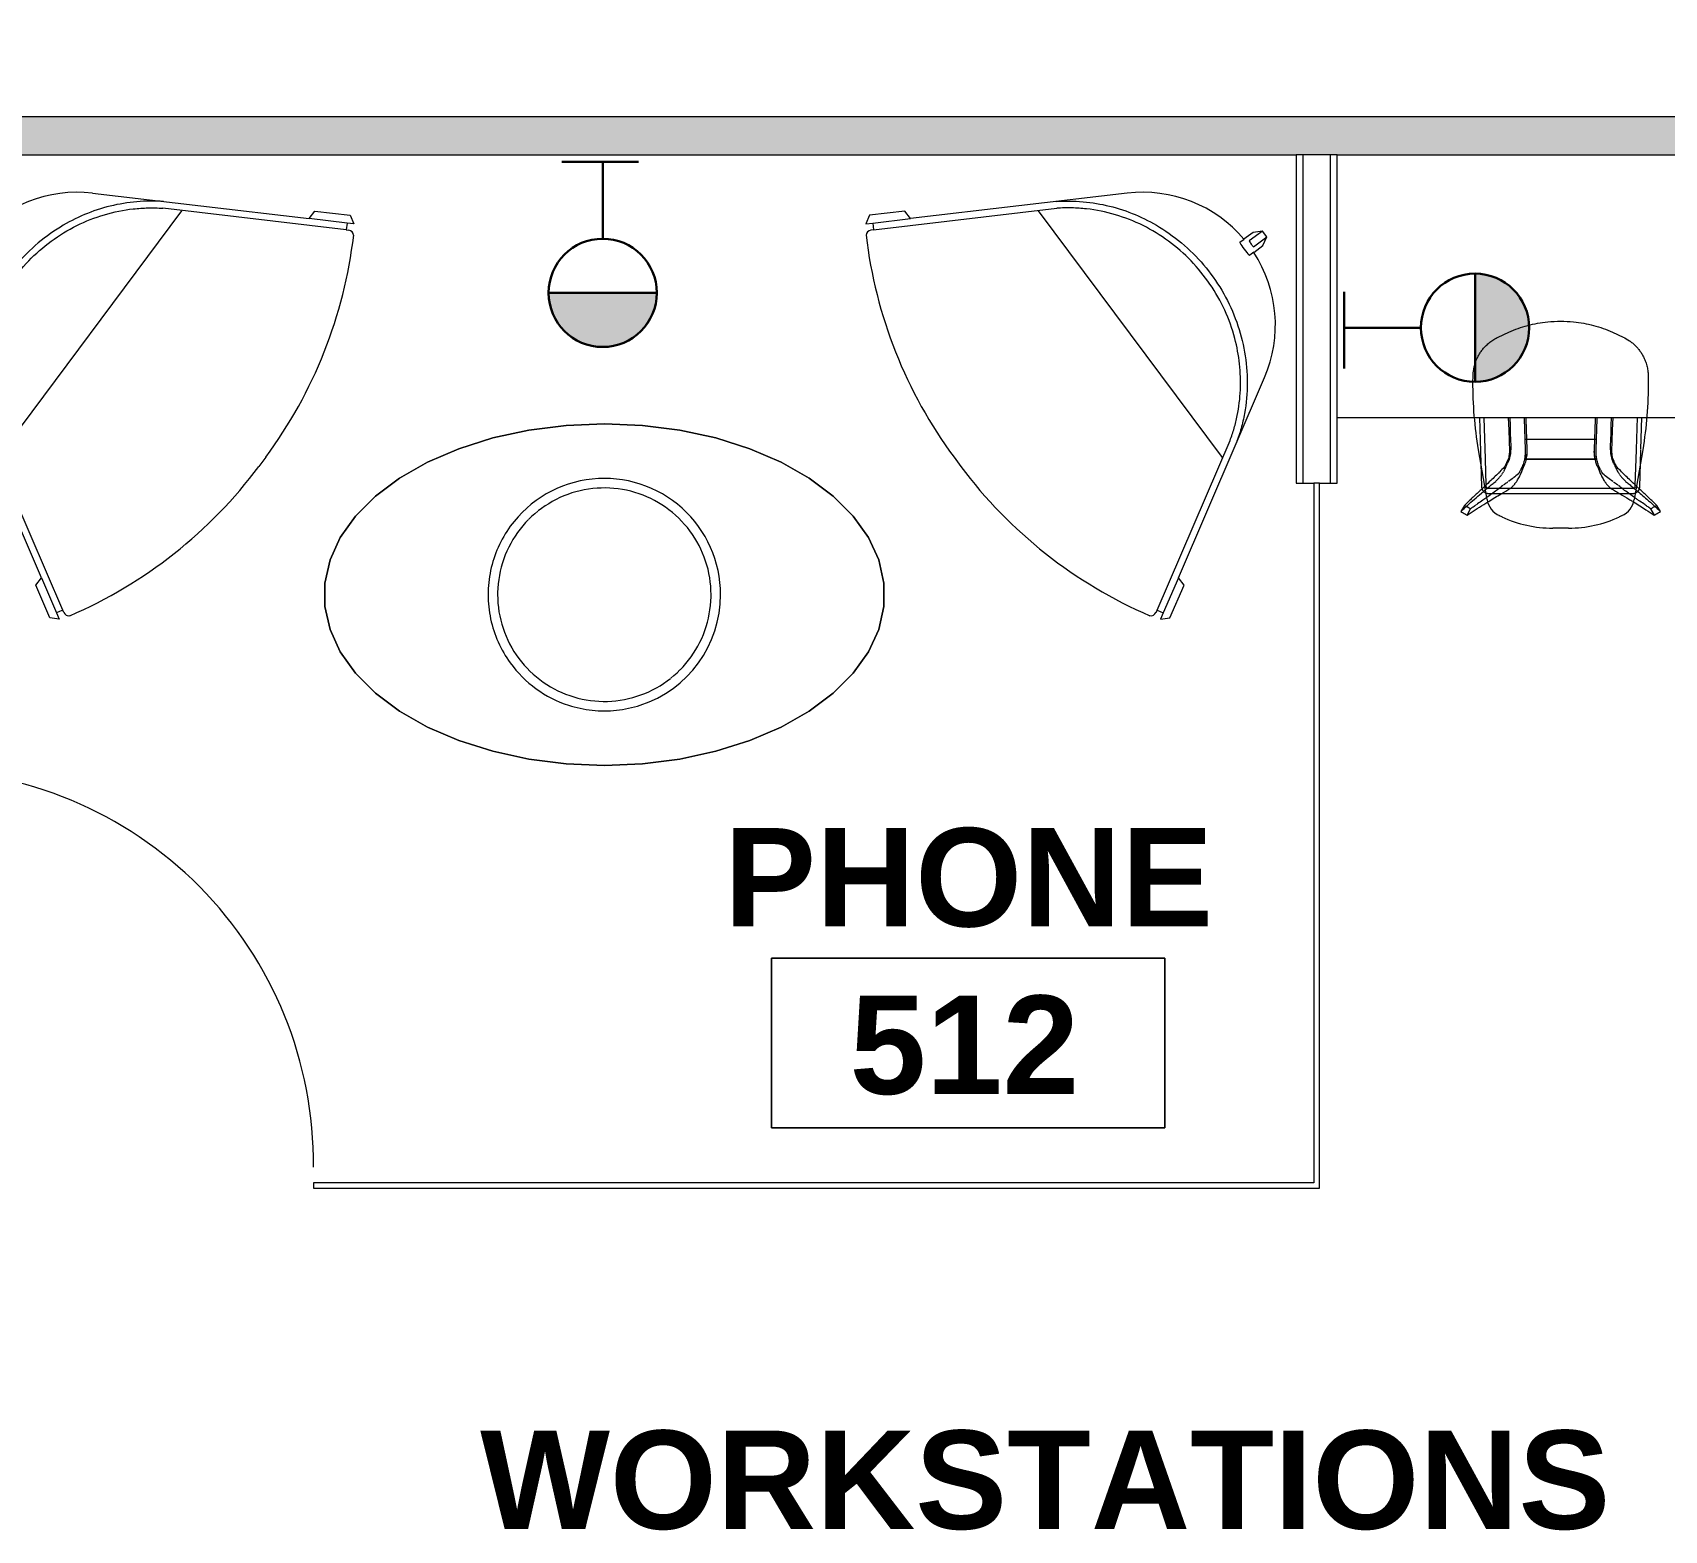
# Model space of a CAD drawing. Header units: inches. Extents: x 0 to 1865, y 0 to 1094.
# Drawn here: x 1249.8 to 1399, y 621.6 to 758.6 of the extents above; entities that cross this region are included whole.
import ezdxf

# ---------------------------------------------------------------- set-up
doc = ezdxf.new("R2010")
doc.units = ezdxf.units.IN
doc.header["$MEASUREMENT"] = 0
for name, color, linetype, lineweight in [('A-ANNO-NOTE', 131, 'Continuous', 9), ('A-AREA-IDEN', 2, 'Continuous', 9), ('A-DOOR', 31, 'Continuous', 13), ('A-WALL', 113, 'Continuous', 13), ('A-WALL-PATT', 111, 'Continuous', 13), ('I-FURN', 30, 'Continuous', 9), ('I-WALL', 2, 'Continuous', 13), ('Q-CASE', 31, 'Continuous', 9)]:
    doc.layers.add(name, color=color, linetype=linetype, lineweight=lineweight)
doc.styles.add('Swis721 Lt BT_B', font='', dxfattribs={"height": 9})
doc.styles.get('Swis721 Lt BT_B').set_extended_font_data('Swis721 Lt BT', bold=True)

# ---------------------------------------------------------------- blocks, each defined once
blk = doc.blocks.new('Door - Glass Single - Patch - Short Handle-8028882-Level 05 POWER _ SIGNAL')
at = {"layer": 'A-DOOR', "lineweight": 20}
for p, q in [((17, -2), (18, -2)), ((17, -38), (17, -2)), ((18, -2), (18, -38)), ((18, -38), (17, -38))]:
    blk.add_line(p, q, dxfattribs=at)
at = {"layer": 'A-DOOR', "lineweight": 9}
blk.add_arc((18, -2), 36, 179.5, 270, dxfattribs=at)
blk = doc.blocks.new('HighTower_Cone_Coffee - Elliptical-7231012-Level 05 POWER _ SIGNAL')
at = {"layer": 'I-FURN'}
for p, q in [((-3.49, 14.73), (0, 14.87)), ((0, 14.87), (3.49, 14.73)), ((-18.73, 9.91), (-16.17, 11.37)), ((-20.93, 8.26), (-18.73, 9.91)), ((-5.09, 7.57), (-5.42, 7.36)), ((2.42, 8.7), (2.04, 8.79)), ((-6.08, 6.88), (-6.36, 6.65)), ((-5.74, 7.14), (-6.05, 6.9)), ((-5.42, 7.36), (-5.74, 7.14)), ((8.06, 4.76), (7.83, 5.08)), ((8.27, 4.43), (8.06, 4.76)), ((-8.74, 3.59), (-8.91, 3.24)), ((-8.56, 3.94), (-8.74, 3.59)), ((9.64, 0.8), (9.57, 1.19)), ((9.69, 0.42), (9.64, 0.8)), ((9.76, -0.75), (9.75, -0.36)), ((9.43, -3.28), (9.52, -2.9)), ((7.46, -7.05), (7.7, -6.75)), ((7.7, -6.75), (7.93, -6.44)), ((5.74, -8.64), (6.05, -8.41)), ((6.65, -7.9), (6.91, -7.64)), ((2.97, -10.05), (3.34, -9.92)), ((3.34, -9.92), (3.7, -9.78)), ((-0.88, -10.47), (-0.5, -10.5)), ((-0.5, -10.5), (-0.11, -10.51))]:
    blk.add_line(p, q, dxfattribs=at)
at = {"layer": 'I-FURN', "flags": 128}
for points in [[(0, 14.87), (-3.49, 14.73), (-6.91, 14.29), (-10.21, 13.58), (-13.31, 12.6), (-16.17, 11.37), (-18.73, 9.91), (-20.93, 8.26), (-22.75, 6.44), (-24.15, 4.48), (-25.09, 2.43), (-25.57, 0.31), (-25.57, -1.82), (-25.09, -3.93), (-24.15, -5.98), (-22.75, -7.94), (-20.93, -9.76), (-18.73, -11.42), (-16.17, -12.87), (-13.31, -14.1), (-10.21, -15.08), (-6.91, -15.8), (-3.49, -16.23), (0, -16.38)], [(-16.17, 11.37), (-13.31, 12.6), (-10.21, 13.58)], [(-10.21, 13.58), (-6.91, 14.29), (-3.49, 14.73)], [(0, -16.38), (3.49, -16.23), (6.91, -15.8), (10.21, -15.08), (13.31, -14.1), (16.17, -12.87), (18.73, -11.42), (20.93, -9.76), (22.75, -7.94), (24.15, -5.98), (25.09, -3.93), (25.57, -1.82), (25.57, 0.31), (25.09, 2.43), (24.15, 4.48), (22.75, 6.44), (20.93, 8.26), (18.73, 9.91), (16.17, 11.37), (13.31, 12.6), (10.21, 13.58), (6.91, 14.29), (3.49, 14.73), (0, 14.87)], [(3.49, 14.73), (6.91, 14.29), (10.21, 13.58), (13.31, 12.6), (16.17, 11.37), (18.73, 9.91), (20.93, 8.26), (22.75, 6.44), (24.15, 4.48), (25.09, 2.43), (25.57, 0.31), (25.57, -1.82), (25.09, -3.93), (24.15, -5.98), (22.75, -7.94), (20.93, -9.76), (18.73, -11.42), (16.17, -12.87), (13.31, -14.1), (10.21, -15.08), (6.91, -15.8), (3.49, -16.23), (0, -16.38)], [(2.04, 8.79), (1.66, 8.87), (1.27, 8.92), (0.88, 8.97), (0.5, 9), (0.11, 9.01), (-0.28, 9), (-0.67, 8.98), (-1.06, 8.95), (-1.45, 8.9), (-1.84, 8.83)], [(0, -16.38), (-3.49, -16.23), (-6.91, -15.8), (-10.21, -15.08), (-13.31, -14.1), (-16.17, -12.87), (-18.73, -11.42), (-20.93, -9.76), (-22.75, -7.94), (-24.15, -5.98), (-25.09, -3.93), (-25.57, -1.82), (-25.57, 0.31), (-25.09, 2.43), (-24.15, 4.48), (-22.75, 6.44), (-20.93, 8.26)], [(-2.97, 8.55), (-3.34, 8.42), (-3.7, 8.28), (-4.06, 8.12), (-4.41, 7.95), (-4.76, 7.77), (-5.09, 7.57)], [(-1.84, 8.83), (-2.22, 8.75), (-2.6, 8.66), (-2.97, 8.55)], [(4.24, 8.04), (3.9, 8.2), (3.54, 8.34), (3.17, 8.48), (2.8, 8.6), (2.42, 8.7)], [(7.83, 5.08), (7.59, 5.38), (7.34, 5.68), (7.07, 5.97), (6.8, 6.25), (6.51, 6.52), (6.22, 6.77), (5.91, 7.01), (5.6, 7.24), (5.27, 7.46), (4.94, 7.66), (4.6, 7.86), (4.25, 8.03)], [(-6.93, 6.12), (-7.2, 5.84), (-7.46, 5.55), (-7.7, 5.24), (-7.93, 4.93), (-8.16, 4.61), (-8.36, 4.28), (-8.56, 3.94)], [(-6.36, 6.65), (-6.65, 6.39), (-6.91, 6.14)], [(-8.91, 3.24), (-9.06, 2.88), (-9.2, 2.52), (-9.32, 2.15), (-9.43, 1.77), (-9.52, 1.39), (-9.6, 1.01), (-9.66, 0.62), (-9.71, 0.24), (-9.74, -0.15), (-9.76, -0.54), (-9.76, -0.75)], [(8.83, 3.4), (8.66, 3.75), (8.47, 4.1), (8.27, 4.43)], [(9.13, 2.69), (8.99, 3.05), (8.83, 3.4)], [(9.38, 1.94), (9.26, 2.32), (9.13, 2.69)], [(9.57, 1.19), (9.48, 1.57), (9.38, 1.94)], [(9.75, -0.36), (9.73, 0.03), (9.69, 0.42)], [(-9.76, -0.75), (-9.75, -1.14), (-9.73, -1.53), (-9.69, -1.92), (-9.64, -2.31), (-9.57, -2.69), (-9.48, -3.07)], [(9.71, -1.74), (9.74, -1.35), (9.76, -0.96), (9.76, -0.75)], [(9.52, -2.9), (9.6, -2.52), (9.66, -2.13), (9.71, -1.74)], [(-9.48, -3.07), (-9.38, -3.45), (-9.26, -3.82), (-9.13, -4.19), (-8.99, -4.55), (-8.83, -4.91), (-8.66, -5.26), (-8.47, -5.6), (-8.27, -5.94), (-8.06, -6.26), (-7.83, -6.58), (-7.59, -6.89), (-7.34, -7.19)], [(7.93, -6.44), (8.16, -6.11), (8.36, -5.78), (8.56, -5.45), (8.74, -5.1), (8.91, -4.75), (9.06, -4.39), (9.2, -4.02), (9.32, -3.65), (9.43, -3.28)], [(-7.34, -7.19), (-7.07, -7.48), (-6.8, -7.75), (-6.51, -8.02), (-6.22, -8.28), (-5.91, -8.52), (-5.6, -8.75), (-5.27, -8.97), (-4.94, -9.17), (-4.6, -9.36), (-4.25, -9.54)], [(6.93, -7.63), (7.2, -7.35), (7.46, -7.05)], [(4.41, -9.46), (4.76, -9.27), (5.09, -9.08), (5.42, -8.87), (5.74, -8.64)], [(6.08, -8.39), (6.36, -8.16), (6.65, -7.9)], [(-4.24, -9.54), (-3.9, -9.7), (-3.54, -9.85), (-3.17, -9.98), (-2.8, -10.1)], [(-2.8, -10.1), (-2.42, -10.21), (-2.04, -10.3), (-1.66, -10.37), (-1.27, -10.43), (-0.88, -10.47)], [(0.67, -10.49), (1.06, -10.45), (1.45, -10.4), (1.84, -10.34), (2.22, -10.26)], [(2.22, -10.26), (2.6, -10.16), (2.97, -10.05)], [(3.7, -9.78), (4.06, -9.63), (4.41, -9.46)], [(-0.11, -10.51), (0.28, -10.51), (0.67, -10.49)]]:
    blk.add_lwpolyline(points, dxfattribs=at)
at = {"layer": 'I-FURN'}
for start, end in [(48, 144), (360, 48), (144, 156), (156, 168), (168, 180), (180, 192), (288, 360), (192, 216), (216, 252), (252, 264), (264, 276), (276, 288)]:
    blk.add_arc((0, -0.75), 10.63, start, end, dxfattribs=at)
blk = doc.blocks.new('Seating-Booth_Lounge_Chair-Teknion-STFB_Fractals-R2014 - High Back-7254487-Level 05 POWER _ SIGNAL')
at = {"layer": 'I-FURN'}
for p, q in [((-0.33, 17.49), (-0.75, 16.73)), ((-0.75, 16.73), (-0.75, 15.68)), ((0.33, 17.49), (-0.33, 17.49)), ((-0.33, 17.49), (-0.33, 15.98)), ((0.75, 16.73), (0.33, 17.49)), ((0.33, 15.98), (0.33, 17.49)), ((0.75, 15.68), (0.75, 16.73)), ((-0.75, 15.23), (-0.75, 15.71)), ((0.75, 15.71), (0.75, 15.23)), ((-10.51, 9.64), (-20.48, -7.63)), ((20.48, -7.63), (10.51, 9.64)), ((-21.69, -10.96), (-13.24, 3.67)), ((21.69, -10.96), (13.24, 3.67)), ((-14.07, 2.16), (14.07, 2.16)), ((-21.35, -7.63), (-22.97, -10.45)), ((-22.23, -10.65), (-20.48, -7.63)), ((-20.48, -7.63), (-21.35, -7.63)), ((21.35, -7.63), (20.48, -7.63)), ((20.48, -7.63), (22.23, -10.67)), ((22.97, -10.45), (21.35, -7.63)), ((-22.97, -10.45), (-22.54, -11.19)), ((-22.54, -11.19), (-22.23, -10.65)), ((-22.23, -10.65), (-21.69, -10.96)), ((-21.69, -10.96), (-21.81, -11.17)), ((21.81, -11.17), (21.69, -10.96)), ((22.23, -10.65), (22.54, -11.19)), ((22.54, -11.19), (22.97, -10.45)), ((-0.62, -17.49), (0.44, -17.49))]:
    blk.add_line(p, q, dxfattribs=at)
at = {"layer": 'I-FURN', "flags": 128}
blk.add_lwpolyline([(21.69, -10.96), (21.96, -10.81), (22.23, -10.65)], dxfattribs=at)
at = {"layer": 'I-FURN'}
for centre, radius, start, end in [((0, 3.57), 12.14, 93.5443, 149.9999), ((0, 3.57), 12.14, 30.0001, 86.4557), ((-21.37, -11.42), 0.5, 149.88, 228.935), ((-0.44, 25.1), 42.59, 240.0474, 269.7588), ((0.44, 25.1), 42.59, 270, 299.9548), ((21.37, -11.42), 0.5, 311.2677, 30.12)]:
    blk.add_arc(centre, radius, start, end, dxfattribs=at)
for centre, major_axis, ratio in [((0, 15.23), (-0.75, 0), 0.098866), ((0, 15.98), (-0.33, 0), 0.098894)]:
    blk.add_ellipse(centre, major_axis=major_axis, ratio=ratio, start_param=0, end_param=3.141593, dxfattribs=at)
for points in [[(-13.77, 3.99), (-13.55, 4.33), (-13.09, 5), (-12.05, 6.26), (-10.56, 7.69), (-8.53, 9.11), (-6.18, 10.26), (-3.56, 11.06), (-0.72, 11.42), (2.15, 11.3), (4.95, 10.7), (7.6, 9.64), (10.02, 8.14), (11.77, 6.57), (12.99, 5.14), (13.52, 4.38), (13.77, 3.99)], [(13.24, 3.67), (13.03, 4), (12.58, 4.65), (11.58, 5.86), (10.15, 7.23), (8.19, 8.59), (5.94, 9.7), (3.42, 10.47), (0.69, 10.81), (-2.06, 10.7), (-4.75, 10.12), (-7.3, 9.1), (-9.62, 7.66), (-11.31, 6.15), (-12.48, 4.78), (-13, 4.05), (-13.24, 3.67)]]:
    blk.add_open_spline(points, degree=3, knots=[-1, -1, -1, -1, -0.961957, -0.923913, -0.847826, -0.771739, -0.695652, -0.608696, -0.521739, -0.434783, -0.347826, -0.26087, -0.173913, -0.086957, -0.043478, 0, 0, 0, 0], dxfattribs=at)
blk = doc.blocks.new('Seating-Booth_Lounge_Chair-Teknion-STFB_Fractals-R2014 - High Back-7331714-Level 05 POWER _ SIGNAL')
at = {"layer": 'I-FURN'}
for p, q in [((-0.62, 17.49), (0.44, 17.49)), ((-22.97, 10.45), (-22.54, 11.19)), ((-21.35, 7.63), (-22.97, 10.45)), ((-22.54, 11.19), (-22.23, 10.65)), ((-22.23, 10.65), (-21.69, 10.96)), ((-22.23, 10.65), (-20.48, 7.63)), ((-21.69, 10.96), (-21.81, 11.17)), ((-21.69, 10.96), (-13.24, -3.67)), ((21.69, 10.96), (13.24, -3.67)), ((20.48, 7.63), (22.23, 10.67)), ((22.97, 10.45), (21.35, 7.63)), ((21.81, 11.17), (21.69, 10.96)), ((22.23, 10.65), (22.54, 11.19)), ((22.54, 11.19), (22.97, 10.45)), ((-20.48, 7.63), (-21.35, 7.63)), ((-10.51, -9.64), (-20.48, 7.63)), ((20.48, 7.63), (10.51, -9.64)), ((21.35, 7.63), (20.48, 7.63)), ((-14.07, -2.16), (14.07, -2.16)), ((-0.75, -15.23), (-0.75, -15.71)), ((-0.75, -16.73), (-0.75, -15.68)), ((-0.33, -17.49), (-0.33, -15.98)), ((0.33, -15.98), (0.33, -17.49)), ((0.75, -15.71), (0.75, -15.23)), ((0.75, -15.68), (0.75, -16.73)), ((-0.33, -17.49), (-0.75, -16.73)), ((0.33, -17.49), (-0.33, -17.49)), ((0.75, -16.73), (0.33, -17.49))]:
    blk.add_line(p, q, dxfattribs=at)
at = {"layer": 'I-FURN', "flags": 128}
blk.add_lwpolyline([(21.69, 10.96), (21.96, 10.81), (22.23, 10.65)], dxfattribs=at)
at = {"layer": 'I-FURN'}
for centre, radius, start, end in [((-0.44, -25.1), 42.59, 90.2412, 119.9526), ((0.44, -25.1), 42.59, 60.0452, 90), ((-21.37, 11.42), 0.5, 131.065, 210.12), ((21.37, 11.42), 0.5, 329.88, 48.7323), ((0, -3.57), 12.14, 210.0001, 266.4557), ((0, -3.57), 12.14, 273.5443, 329.9999)]:
    blk.add_arc(centre, radius, start, end, dxfattribs=at)
for centre, major_axis, ratio in [((0, -15.23), (0.75, 0), 0.098866), ((0, -15.98), (0.33, 0), 0.098894)]:
    blk.add_ellipse(centre, major_axis=major_axis, ratio=ratio, start_param=0, end_param=3.141593, dxfattribs=at)
for points in [[(-13.77, -3.99), (-13.55, -4.33), (-13.09, -5), (-12.05, -6.26), (-10.56, -7.69), (-8.53, -9.11), (-6.18, -10.26), (-3.56, -11.06), (-0.72, -11.42), (2.15, -11.3), (4.95, -10.7), (7.6, -9.64), (10.02, -8.14), (11.77, -6.57), (12.99, -5.14), (13.52, -4.38), (13.77, -3.99)], [(13.24, -3.67), (13.03, -4), (12.58, -4.65), (11.58, -5.86), (10.15, -7.23), (8.19, -8.59), (5.94, -9.7), (3.42, -10.47), (0.69, -10.81), (-2.06, -10.7), (-4.75, -10.12), (-7.3, -9.1), (-9.62, -7.66), (-11.31, -6.15), (-12.48, -4.78), (-13, -4.05), (-13.24, -3.67)]]:
    blk.add_open_spline(points, degree=3, knots=[-1, -1, -1, -1, -0.961957, -0.923913, -0.847826, -0.771739, -0.695652, -0.608696, -0.521739, -0.434783, -0.347826, -0.26087, -0.173913, -0.086957, -0.043478, 0, 0, 0, 0], dxfattribs=at)
blk = doc.blocks.new('HighTower_Nadia_Bob_BarStool - HighTower_Nadia_Bob_BarStool-V10-Level 05 POWER _ SIGNAL')
at = {"layer": 'I-FURN'}
for p, q in [((-5.71, 8.28), (-4.74, 8.72)), ((4.74, 8.72), (5.71, 8.28)), ((-8.02, 4.22), (-8.01, 4.65)), ((8.01, 4.65), (8.02, 4.22)), ((-7.42, 0.93), (-7.33, -2.18)), ((-6.87, -2.86), (-6.98, 0.9)), ((-4.66, 0.93), (-4.63, 0.2)), ((4.63, 0.2), (4.66, 0.93)), ((6.99, 0.93), (6.9, -2.01)), ((7.34, -1.99), (7.42, 0.93)), ((-4.59, -1.17), (-4.57, -1.62)), ((-3.18, -1.08), (-3.27, -1.08)), ((-3.27, -1.08), (-3.24, -2.02)), ((-3.1, -1.08), (-3.27, -1.08)), ((-3.1, -1.08), (-3.18, -1.08)), ((-3.06, -2.01), (-3.1, -1.08)), ((3.09, -1.08), (-3.09, -1.08)), ((3.09, -1.08), (-3.09, -1.08)), ((3.1, -1.08), (3.06, -2.01)), ((3.27, -1.08), (3.1, -1.08)), ((3.24, -2.02), (3.27, -1.08)), ((-6.73, -6.58), (-7.51, -2.03)), ((-7.33, -2.21), (-7.3, -3.25)), ((-6.8, -5.24), (-6.87, -2.89)), ((-4.71, -2.91), (-4.88, -3.32)), ((-4.57, -1.62), (-4.56, -2.03)), ((-3.3, -2.9), (-3.22, -2.9)), ((-3.14, -2.9), (-3.3, -2.9)), ((-3.25, -2.04), (-3.25, -2.14)), ((-3.24, -2.04), (-3.24, -2.14)), ((-3.22, -2.9), (-3.14, -2.9)), ((-3.14, -2.9), (3.14, -2.9)), ((3.14, -2.9), (-3.14, -2.9)), ((3.3, -2.9), (3.14, -2.9)), ((3.24, -2.14), (3.24, -2.04)), ((3.25, -2.14), (3.25, -2.04)), ((4.88, -3.32), (4.71, -2.91)), ((7.51, -2.03), (6.73, -6.58)), ((6.87, -2.89), (6.8, -5.24)), ((6.9, -2.03), (6.87, -2.86)), ((7.3, -3.25), (7.34, -2.03)), ((-7.3, -3.25), (-7.24, -5.42)), ((-4.85, -3.02), (-4.94, -3.22)), ((-3.52, -3.59), (-3.63, -3.81)), ((-3.51, -3.92), (-3.33, -3.48)), ((3.33, -3.48), (3.51, -3.92)), ((3.63, -3.81), (3.52, -3.59)), ((4.94, -3.22), (4.85, -3.02)), ((7.24, -5.42), (7.3, -3.25)), ((-7.18, -5.66), (-7.17, -5.68)), ((-7.17, -5.68), (-7.16, -5.7)), ((-7.16, -5.7), (-7.14, -5.72)), ((-7.14, -5.72), (-7.13, -5.75)), ((-6.8, -5.35), (-6.8, -5.27)), ((-6.8, -5.41), (-6.8, -5.4)), ((-6.8, -5.43), (-6.8, -5.42)), ((-6.79, -5.47), (-6.79, -5.46)), ((-6.76, -5.51), (-6.77, -5.5)), ((-6.71, -5.56), (-6.72, -5.55)), ((-6.72, -5.55), (-6.72, -5.55)), ((-6.7, -5.56), (-6.71, -5.56)), ((-6.7, -5.56), (-6.7, -5.56)), ((-4.89, -5.58), (-6.61, -5.58)), ((-4.64, -5.58), (-4.86, -5.58)), ((4.64, -5.58), (-4.64, -5.58)), ((4.86, -5.58), (4.64, -5.58)), ((6.61, -5.58), (4.89, -5.58)), ((6.74, -5.54), (6.73, -5.54)), ((6.8, -5.27), (6.8, -5.35)), ((6.9, -5.95), (6.92, -5.94)), ((7.04, -5.85), (7.06, -5.83)), ((7.16, -5.69), (7.17, -5.67)), ((7.17, -5.67), (7.18, -5.65)), ((-8.79, -7.12), (-9.12, -7.68)), ((-8.55, -8.01), (-8.23, -7.44)), ((-6.61, -6.02), (-5.47, -6.02)), ((-5.43, -6.02), (-5.38, -6.02)), ((-5.34, -6.02), (5.34, -6.02)), ((5.38, -6.02), (5.43, -6.02)), ((5.47, -6.02), (6.61, -6.02)), ((6.61, -6.02), (6.64, -6.02)), ((6.64, -6.02), (6.66, -6.02)), ((8.23, -7.44), (8.55, -8.01)), ((9.12, -7.68), (8.79, -7.12)), ((-5.36, -8.17), (-5.61, -8.06)), ((5.61, -8.06), (5.36, -8.17)), ((0.72, -9.2), (-0.72, -9.2))]:
    blk.add_line(p, q, dxfattribs=at)
at = {"layer": 'I-FURN', "flags": 128}
for points in [[(-4.79, 0.93), (-4.75, -0.23), (-4.69, -2.19)], [(-4.63, 0.2), (-4.61, -0.49), (-4.59, -1.17)], [(-3.34, 0.9), (-3.34, 0.8), (-3.25, -2.02)], [(-3.06, -2.01), (-3.15, 0.77), (-3.16, 0.93)], [(3.16, 0.93), (3.15, 0.77), (3.06, -2.01)], [(3.25, -2.02), (3.34, 0.8), (3.34, 0.9)], [(4.59, -1.17), (4.61, -0.49), (4.63, 0.2)], [(4.69, -2.19), (4.75, -0.23), (4.79, 0.93)], [(3.27, -1.08), (3.18, -1.08), (3.1, -1.08)], [(4.56, -2.03), (4.57, -1.62), (4.59, -1.17)], [(3.14, -2.9), (3.22, -2.9), (3.3, -2.9)], [(-7.24, -5.42), (-7.23, -5.44), (-7.23, -5.47), (-7.23, -5.49), (-7.22, -5.52), (-7.22, -5.54), (-7.21, -5.56), (-7.21, -5.59), (-7.2, -5.61)], [(-7.2, -5.61), (-7.19, -5.63), (-7.18, -5.66)], [(-7.13, -5.75), (-7.12, -5.77), (-7.1, -5.79), (-7.08, -5.8), (-7.07, -5.82), (-7.05, -5.84), (-7.03, -5.86), (-7.01, -5.88), (-6.99, -5.89)], [(-6.99, -5.89), (-6.97, -5.91), (-6.95, -5.92), (-6.93, -5.93), (-6.91, -5.95), (-6.89, -5.96), (-6.87, -5.97), (-6.84, -5.98)], [(-6.8, -5.42), (-6.8, -5.41), (-6.8, -5.41)], [(-6.79, -5.46), (-6.79, -5.45), (-6.79, -5.44), (-6.79, -5.44), (-6.8, -5.43)], [(-6.78, -5.48), (-6.78, -5.47), (-6.79, -5.47)], [(-6.77, -5.5), (-6.77, -5.49), (-6.78, -5.49), (-6.78, -5.48)], [(-6.72, -5.55), (-6.73, -5.54), (-6.73, -5.54), (-6.74, -5.53), (-6.74, -5.53), (-6.75, -5.52), (-6.75, -5.52), (-6.76, -5.51), (-6.76, -5.51)], [(-6.63, -5.58), (-6.63, -5.58), (-6.64, -5.58), (-6.65, -5.58), (-6.65, -5.58), (-6.66, -5.58), (-6.67, -5.58), (-6.68, -5.57), (-6.68, -5.57), (-6.69, -5.57), (-6.7, -5.56)], [(-6.61, -5.58), (-6.62, -5.58), (-6.63, -5.58)], [(-4.61, -5.56), (-4.59, -5.55), (-4.58, -5.55)], [(4.58, -5.55), (4.59, -5.55), (4.61, -5.56)], [(6.67, -5.58), (6.66, -5.58), (6.65, -5.58), (6.64, -5.58), (6.64, -5.58), (6.63, -5.58), (6.62, -5.58), (6.61, -5.58), (6.61, -5.58)], [(6.68, -5.57), (6.67, -5.57), (6.67, -5.58)], [(6.71, -5.56), (6.7, -5.56), (6.69, -5.57), (6.69, -5.57), (6.68, -5.57)], [(6.72, -5.55), (6.71, -5.55), (6.71, -5.56)], [(6.73, -5.54), (6.73, -5.55), (6.72, -5.55)], [(6.78, -5.48), (6.77, -5.49), (6.77, -5.5), (6.77, -5.5), (6.76, -5.51), (6.76, -5.51), (6.75, -5.52), (6.75, -5.53), (6.74, -5.53), (6.74, -5.54)], [(6.79, -5.45), (6.79, -5.46), (6.78, -5.47)], [(6.78, -5.47), (6.78, -5.48), (6.78, -5.48)], [(6.8, -5.43), (6.79, -5.43), (6.79, -5.44)], [(6.79, -5.44), (6.79, -5.45), (6.79, -5.45)], [(6.8, -5.4), (6.8, -5.41), (6.8, -5.42), (6.8, -5.43)], [(6.83, -5.98), (6.85, -5.97), (6.88, -5.96), (6.9, -5.95)], [(6.92, -5.94), (6.94, -5.93), (6.96, -5.91), (6.98, -5.9)], [(6.98, -5.9), (7, -5.88), (7.02, -5.87), (7.04, -5.85)], [(7.06, -5.83), (7.08, -5.81), (7.09, -5.8), (7.11, -5.78), (7.12, -5.76), (7.14, -5.74), (7.15, -5.71), (7.16, -5.69)], [(7.18, -5.65), (7.19, -5.62), (7.2, -5.6)], [(7.2, -5.6), (7.21, -5.58), (7.22, -5.55), (7.22, -5.53), (7.23, -5.5), (7.23, -5.48), (7.23, -5.45), (7.23, -5.43), (7.24, -5.42)], [(-6.84, -5.98), (-6.82, -5.99), (-6.8, -5.99), (-6.77, -6), (-6.75, -6.01), (-6.72, -6.01), (-6.7, -6.02), (-6.67, -6.02), (-6.65, -6.02), (-6.62, -6.02), (-6.61, -6.02)], [(6.66, -6.02), (6.69, -6.02), (6.71, -6.01), (6.73, -6.01)], [(6.73, -6.01), (6.76, -6), (6.78, -6), (6.81, -5.99), (6.83, -5.98)]]:
    blk.add_lwpolyline(points, dxfattribs=at)
at = {"layer": 'I-FURN'}
for centre, radius, start, end in [((0, -10.15), 19.84, 86.5869, 93.4137), ((-4.76, -6.24), 2, 189.6506, 245), ((4.76, -6.24), 2, 295, 350.3494), ((-0.72, 1.8), 11, 245, 270), ((0.72, 1.8), 11, 270, 295)]:
    blk.add_arc(centre, radius, start, end, dxfattribs=at)
for centre, major_axis, start_param, end_param in [((-6.55, -2.14), (2, 0), 5.887338, 6.160784), ((-6.55, -2.14), (2, 0), 6.160784, 6.318092), ((-6.55, -2.14), (3.5, 0), 6.030922, 6.314349), ((6.55, -2.14), (3.5, 0), 3.110429, 3.53744), ((6.55, -2.14), (2, 0), 3.106686, 3.263994), ((6.55, -2.14), (2, 0), 3.263994, 3.53744), ((-6.55, -2.14), (3.5, 0), 5.887338, 6.030922)]:
    blk.add_ellipse(centre, major_axis=major_axis, ratio=0.998955, start_param=start_param, end_param=end_param, dxfattribs=at)
for points in [[(-4.74, 8.72), (-4.18, 8.98), (-3.02, 9.4), (-1.81, 9.61), (-1.18, 9.66)], [(1.18, 9.66), (1.81, 9.61), (3.02, 9.4), (4.18, 8.98), (4.74, 8.72)], [(-7.51, -2.03), (-7.68, -0.99), (-7.94, 1.08), (-8.02, 3.17), (-8.02, 4.22)], [(8.02, 4.22), (8.02, 3.17), (7.94, 1.08), (7.68, -0.99), (7.51, -2.03)], [(-4.69, -2.19), (-4.69, -2.34), (-4.71, -2.62), (-4.79, -2.89), (-4.85, -3.02)], [(-3.32, -2.97), (-3.33, -3.02), (-3.35, -3.07), (-3.36, -3.12)], [(-3.25, -2.52), (-3.26, -2.65), (-3.28, -2.77), (-3.3, -2.9)], [(-3.25, -2.14), (-3.24, -2.26), (-3.25, -2.37), (-3.25, -2.48)], [(-3.24, -2.14), (-3.24, -2.25), (-3.24, -2.37), (-3.25, -2.48)], [(-3.14, -2.9), (-3.12, -2.77), (-3.1, -2.64), (-3.08, -2.51)], [(-3.08, -2.46), (-3.06, -2.32), (-3.06, -2.17), (-3.06, -2.03)], [(-3.08, -2.51), (-3.08, -2.5), (-3.08, -2.48), (-3.08, -2.46)], [(3.08, -2.51), (3.1, -2.64), (3.12, -2.77), (3.14, -2.9)], [(3.25, -2.48), (3.24, -2.37), (3.24, -2.25), (3.24, -2.14)], [(3.25, -2.39), (3.24, -2.31), (3.24, -2.23), (3.25, -2.14)], [(3.25, -2.48), (3.25, -2.45), (3.25, -2.42), (3.25, -2.39)], [(3.3, -2.9), (3.28, -2.77), (3.26, -2.65), (3.25, -2.52)], [(3.36, -3.12), (3.35, -3.07), (3.33, -3.02), (3.32, -2.97)], [(4.85, -3.02), (4.79, -2.89), (4.71, -2.62), (4.69, -2.34), (4.69, -2.19)], [(-5.58, -4.54), (-5.52, -4.47), (-5.46, -4.4), (-5.4, -4.32)], [(-5.17, -3.63), (-5.3, -3.77), (-5.43, -3.91), (-5.56, -4.04)], [(-5.21, -4.03), (-5.16, -3.93), (-5.1, -3.83), (-5.05, -3.72)], [(-4.94, -3.22), (-4.98, -3.29), (-5.04, -3.42), (-5.12, -3.57), (-5.16, -3.62), (-5.17, -3.63)], [(-3.86, -4.22), (-4.01, -4.35), (-4.16, -4.47), (-4.32, -4.59)], [(-3.84, -4.2), (-3.85, -4.21), (-3.86, -4.22), (-3.86, -4.22)], [(-3.81, -4.15), (-3.82, -4.17), (-3.83, -4.19), (-3.84, -4.2)], [(-3.77, -4.08), (-3.78, -4.1), (-3.79, -4.12), (-3.8, -4.14)], [(-3.73, -4.01), (-3.74, -4.04), (-3.76, -4.06), (-3.77, -4.08)], [(-3.68, -3.91), (-3.69, -3.94), (-3.71, -3.97), (-3.73, -4)], [(-3.63, -3.81), (-3.65, -3.84), (-3.66, -3.88), (-3.68, -3.91)], [(-3.67, -4.3), (-3.64, -4.24), (-3.59, -4.11), (-3.54, -3.99), (-3.51, -3.92)], [(-3.36, -3.13), (-3.4, -3.29), (-3.46, -3.44), (-3.52, -3.59)], [(3.43, -3.36), (3.41, -3.28), (3.38, -3.21), (3.36, -3.13)], [(3.52, -3.59), (3.49, -3.51), (3.46, -3.44), (3.43, -3.36)], [(3.51, -3.92), (3.54, -3.99), (3.59, -4.11), (3.64, -4.24), (3.67, -4.3)], [(3.73, -4), (3.71, -3.97), (3.68, -3.91), (3.65, -3.84), (3.63, -3.81)], [(3.84, -4.2), (3.83, -4.18), (3.82, -4.17), (3.81, -4.15)], [(3.86, -4.22), (3.86, -4.22), (3.85, -4.21), (3.84, -4.2)], [(4.32, -4.59), (4.16, -4.47), (4.01, -4.35), (3.86, -4.22)], [(4.88, -3.32), (4.91, -3.39), (4.97, -3.52), (5.03, -3.66), (5.05, -3.72)], [(5.04, -3.41), (5.02, -3.38), (4.99, -3.32), (4.96, -3.25), (4.94, -3.22)], [(5.12, -3.56), (5.1, -3.52), (5.07, -3.47), (5.04, -3.41)], [(5.17, -3.63), (5.16, -3.62), (5.14, -3.6), (5.12, -3.56)], [(5.56, -4.04), (5.43, -3.91), (5.3, -3.77), (5.17, -3.63)], [(5.4, -4.32), (5.46, -4.4), (5.52, -4.47), (5.58, -4.54)], [(-6.39, -4.84), (-6.57, -5.02), (-6.75, -5.2), (-6.94, -5.37)], [(-5.74, -5.66), (-5.89, -5.77), (-6.05, -5.88), (-6.2, -5.99)], [(-5.94, -4.91), (-5.92, -4.9), (-5.87, -4.85), (-5.79, -4.77), (-5.74, -4.72)], [(-5.74, -4.72), (-5.7, -4.66), (-5.64, -4.61), (-5.58, -4.54)], [(-5.29, -5.31), (-5.44, -5.43), (-5.59, -5.54), (-5.74, -5.66)], [(-4.92, -5.04), (-5.02, -5.11), (-5.12, -5.19), (-5.22, -5.26)], [(-4.83, -4.98), (-4.85, -4.99), (-4.86, -5), (-4.88, -5.01)], [(-4.33, -4.6), (-4.47, -4.71), (-4.62, -4.82), (-4.76, -4.93)], [(4.76, -4.93), (4.62, -4.82), (4.47, -4.71), (4.33, -4.6)], [(5.22, -5.26), (5.09, -5.17), (4.96, -5.07), (4.83, -4.98)], [(5.74, -5.66), (5.59, -5.54), (5.44, -5.43), (5.29, -5.31)], [(5.58, -4.54), (5.64, -4.61), (5.75, -4.72), (5.83, -4.81), (5.86, -4.84)], [(5.86, -4.84), (5.9, -4.87), (5.92, -4.9), (5.94, -4.91)], [(5.94, -4.92), (6.05, -5), (6.16, -5.09), (6.26, -5.18)], [(6.27, -5.18), (6.38, -5.27), (6.48, -5.36), (6.59, -5.46)], [(6.9, -5.34), (6.73, -5.17), (6.56, -5.01), (6.39, -4.84)], [(6.59, -5.46), (6.69, -5.54), (6.79, -5.62), (6.88, -5.7)], [(-8.17, -6.52), (-8.27, -6.62), (-8.49, -6.81), (-8.69, -7.02), (-8.79, -7.12)], [(-8.75, -7.14), (-8.76, -7.13), (-8.78, -7.13), (-8.79, -7.12)], [(-8.65, -7.2), (-8.67, -7.19), (-8.69, -7.18), (-8.71, -7.16)], [(-8.51, -7.28), (-8.55, -7.26), (-8.59, -7.24), (-8.63, -7.22)], [(-8.23, -7.44), (-8.33, -7.39), (-8.42, -7.34), (-8.51, -7.28)], [(-7.61, -6.99), (-7.65, -7.02), (-7.69, -7.05), (-7.74, -7.08)], [(-7.13, -6.65), (-7.28, -6.76), (-7.44, -6.87), (-7.6, -6.98)], [(-6.76, -6.4), (-6.88, -6.48), (-7.01, -6.57), (-7.13, -6.65)], [(-6.66, -6.33), (-6.7, -6.35), (-6.73, -6.37), (-6.76, -6.4)], [(-6.2, -5.99), (-6.35, -6.1), (-6.5, -6.21), (-6.66, -6.32)], [(-6.64, -6.79), (-6.63, -6.78), (-6.61, -6.77), (-6.6, -6.76)], [(6.76, -6.4), (6.73, -6.37), (6.7, -6.35), (6.66, -6.33)], [(6.88, -6.48), (6.84, -6.45), (6.8, -6.43), (6.76, -6.4)], [(8.79, -7.12), (8.69, -7.02), (8.49, -6.81), (8.27, -6.62), (8.17, -6.52)], [(8.51, -7.28), (8.42, -7.34), (8.33, -7.39), (8.23, -7.44)], [(8.63, -7.22), (8.59, -7.24), (8.55, -7.26), (8.51, -7.28)], [(8.71, -7.16), (8.69, -7.18), (8.67, -7.19), (8.65, -7.2)], [(8.79, -7.12), (8.78, -7.13), (8.76, -7.13), (8.75, -7.14)], [(-9.12, -7.68), (-9.02, -7.74), (-8.84, -7.85), (-8.65, -7.96), (-8.55, -8.01)], [(8.55, -8.01), (8.65, -7.96), (8.84, -7.85), (9.02, -7.74), (9.12, -7.68)]]:
    blk.add_open_spline(points, degree=3, dxfattribs=at)
for points, knots in [([(-8.01, 4.65), (-8.01, 4.88), (-7.98, 5.22), (-7.89, 5.66), (-7.78, 5.99), (-7.66, 6.31), (-7.5, 6.61), (-7.32, 6.9), (-7.14, 7.14), (-6.97, 7.34), (-6.76, 7.56), (-6.48, 7.81), (-6.11, 8.07), (-5.84, 8.21), (-5.71, 8.28)], [-1, -1, -1, -1, -0.85, -0.775, -0.7, -0.625, -0.55, -0.475, -0.4, -0.35, -0.3, -0.2, -0.1, 0, 0, 0, 0]), ([(5.71, 8.28), (5.91, 8.18), (6.21, 8.01), (6.56, 7.74), (6.82, 7.51), (7.05, 7.26), (7.26, 7), (7.45, 6.71), (7.59, 6.44), (7.7, 6.2), (7.81, 5.92), (7.92, 5.55), (7.99, 5.11), (8.01, 4.81), (8.01, 4.65)], [-1, -1, -1, -1, -0.85, -0.775, -0.7, -0.625, -0.55, -0.475, -0.4, -0.35, -0.3, -0.2, -0.1, 0, 0, 0, 0]), ([(-3.25, -2.5), (-3.26, -2.55), (-3.27, -2.69), (-3.29, -2.84), (-3.31, -2.94)], [-0.760617, -0.760617, -0.760617, -0.760617, -0.6666667, -0.459365, -0.459365, -0.459365, -0.459365]), ([(3.06, -2.03), (3.06, -2.17), (3.06, -2.34), (3.08, -2.5), (3.08, -2.51)], [0.0098507, 0.0098507, 0.0098507, 0.0098507, 0.5, 0.5603072, 0.5603072, 0.5603072, 0.5603072]), ([(3.32, -2.94), (3.3, -2.84), (3.27, -2.69), (3.26, -2.55), (3.26, -2.5)], [-0.540635, -0.540635, -0.540635, -0.540635, -0.3333333, -0.239383, -0.239383, -0.239383, -0.239383]), ([(-5.58, -4.06), (-5.71, -4.19), (-5.98, -4.45), (-6.25, -4.71), (-6.39, -4.84)], [-0.6521633, -0.6521633, -0.6521633, -0.6521633, -0.3333333, 0, 0, 0, 0]), ([(-5.38, -4.28), (-5.35, -4.25), (-5.3, -4.17), (-5.25, -4.09), (-5.22, -4.04)], [-0.6191538, -0.6191538, -0.6191538, -0.6191538, -0.5, -0.3333333, -0.3333333, -0.3333333, -0.3333333]), ([(-5.05, -3.72), (-5.03, -3.66), (-4.97, -3.52), (-4.91, -3.39), (-4.88, -3.32)], [-1, -1, -1, -1, -0.5, -0.0000047, -0.0000047, -0.0000047, -0.0000047]), ([(-4.58, -5.55), (-4.55, -5.53), (-4.5, -5.49), (-4.39, -5.38), (-4.32, -5.3), (-4.25, -5.23), (-4.2, -5.16), (-4.15, -5.1), (-4.09, -5.03), (-4.04, -4.95), (-3.97, -4.84), (-3.84, -4.64), (-3.74, -4.44), (-3.67, -4.3)], [0, 0, 0, 0, 0.2, 0.3, 0.4, 0.45, 0.5, 0.55, 0.6, 0.65, 0.7, 0.8, 1, 1, 1, 1]), ([(3.67, -4.3), (3.74, -4.44), (3.84, -4.64), (3.97, -4.84), (4.04, -4.95), (4.09, -5.03), (4.15, -5.1), (4.2, -5.16), (4.25, -5.23), (4.3, -5.28), (4.35, -5.33), (4.41, -5.4), (4.5, -5.49), (4.55, -5.53), (4.58, -5.55)], [0, 0, 0, 0, 0.2, 0.3, 0.35, 0.4, 0.45, 0.5, 0.55, 0.6, 0.65, 0.7, 0.8, 1, 1, 1, 1]), ([(3.8, -4.14), (3.79, -4.12), (3.77, -4.08), (3.74, -4.04), (3.73, -4.01)], [0.3666421, 0.3666421, 0.3666421, 0.3666421, 0.5, 0.6571611, 0.6571611, 0.6571611, 0.6571611]), ([(5.05, -3.72), (5.11, -3.84), (5.19, -4), (5.3, -4.17), (5.35, -4.25), (5.38, -4.28)], [-1, -1, -1, -1, -0.6666667, -0.5, -0.3808462, -0.3808462, -0.3808462, -0.3808462]), ([(6.39, -4.84), (6.25, -4.71), (5.98, -4.45), (5.71, -4.19), (5.58, -4.06)], [-1, -1, -1, -1, -0.6666667, -0.3478367, -0.3478367, -0.3478367, -0.3478367]), ([(-9.12, -7.68), (-8.92, -7.49), (-8.32, -6.92), (-7.57, -6.28), (-7.03, -5.82), (-6.92, -5.73)], [-1, -1, -1, -1, -0.8, -0.4, -0.3, -0.3, -0.3, -0.3]), ([(-6.94, -5.37), (-6.99, -5.42), (-7.16, -5.58), (-7.45, -5.85), (-7.81, -6.18), (-8.05, -6.41), (-8.17, -6.52)], [-0.6870106, -0.6870106, -0.6870106, -0.6870106, -0.6, -0.4, -0.2, 0, 0, 0, 0]), ([(-6.88, -5.7), (-6.79, -5.62), (-6.58, -5.44), (-6.27, -5.18), (-6.05, -5), (-5.94, -4.92)], [-0.2884139, -0.2884139, -0.2884139, -0.2884139, -0.2, -0.1, -0.0019687, -0.0019687, -0.0019687, -0.0019687]), ([(-6.58, -6.75), (-6.21, -6.52), (-5.56, -6.13), (-4.89, -5.73), (-4.61, -5.56)], [0.5152054, 0.5152054, 0.5152054, 0.5152054, 0.8, 1, 1, 1, 1]), ([(4.61, -5.56), (4.75, -5.65), (5.03, -5.81), (5.57, -6.14), (6.09, -6.45), (6.47, -6.68), (6.58, -6.75)], [0, 0, 0, 0, 0.1, 0.2, 0.4, 0.4847946, 0.4847946, 0.4847946, 0.4847946]), ([(6.66, -6.32), (6.5, -6.21), (6.2, -5.99), (5.89, -5.77), (5.74, -5.66)], [0.4024025, 0.4024025, 0.4024025, 0.4024025, 0.6, 0.8, 0.8, 0.8, 0.8]), ([(6.9, -5.71), (7.23, -5.99), (7.99, -6.64), (8.73, -7.3), (9.12, -7.68)], [-0.7068789, -0.7068789, -0.7068789, -0.7068789, -0.4, 0, 0, 0, 0]), ([(8.17, -6.52), (8.05, -6.41), (7.81, -6.18), (7.45, -5.85), (7.16, -5.58), (6.99, -5.42), (6.94, -5.37)], [-1, -1, -1, -1, -0.8, -0.6, -0.4, -0.3129894, -0.3129894, -0.3129894, -0.3129894]), ([(-8.55, -8.01), (-8.07, -7.68), (-7.44, -7.28), (-6.79, -6.88), (-6.67, -6.8)], [0, 0, 0, 0, 0.4, 0.4944502, 0.4944502, 0.4944502, 0.4944502]), ([(-7.75, -7.09), (-7.81, -7.13), (-7.97, -7.25), (-8.13, -7.36), (-8.23, -7.44)], [0.239414, 0.239414, 0.239414, 0.239414, 0.5, 1, 1, 1, 1]), ([(6.67, -6.8), (7.05, -7.04), (7.69, -7.44), (8.31, -7.84), (8.55, -8.01)], [0.5055498, 0.5055498, 0.5055498, 0.5055498, 0.8, 1, 1, 1, 1]), ([(7.6, -6.98), (7.44, -6.87), (7.21, -6.71), (6.97, -6.55), (6.9, -6.49)], [0, 0, 0, 0, 0.2, 0.29882, 0.29882, 0.29882, 0.29882]), ([(8.23, -7.44), (8.13, -7.36), (7.92, -7.21), (7.71, -7.06), (7.61, -6.99)], [0, 0, 0, 0, 0.5, 0.9801934, 0.9801934, 0.9801934, 0.9801934])]:
    blk.add_open_spline(points, degree=3, knots=knots, dxfattribs=at)
blk = doc.blocks.new('Casework 5 - Casework 5-7851681-Level 05 POWER _ SIGNAL')
at = {"layer": 'Q-CASE'}
for p, q in [((1462.13, 723.43), (1462.13, 747.43)), ((1369.12, 723.43), (1381.69, 723.43)), ((1381.69, 723.43), (1397.44, 723.43)), ((1397.44, 723.43), (1406.69, 723.43)), ((1406.69, 723.43), (1422.44, 723.43)), ((1422.44, 723.43), (1433.69, 723.43)), ((1433.69, 723.43), (1449.44, 723.43)), ((1449.44, 723.43), (1462.13, 723.43))]:
    blk.add_line(p, q, dxfattribs=at)
blk = doc.blocks.new('Room Tag - Room Name and Number-3379422-Level 05 POWER _ SIGNAL')
at = {"layer": 'A-AREA-IDEN'}
for p, q in [((-0.1881, -0.1636), (-0.1881, -0.0018)), ((-0.1881, -0.0018), (0.1869, -0.0018)), ((0.1869, -0.0018), (-0.1881, -0.0018)), ((-0.1881, -0.0018), (-0.1881, -0.1636)), ((0.1869, -0.0018), (0.1869, -0.1636)), ((0.1869, -0.1636), (0.1869, -0.0018)), ((0.1869, -0.1636), (-0.1881, -0.1636)), ((-0.1881, -0.1636), (0.1869, -0.1636))]:
    blk.add_line(p, q, dxfattribs=at)

msp = doc.modelspace()

# ---------------------------------------------------------------- hatches: boundary and pattern name
at = {"layer": 'A-ANNO-NOTE'}
for points in [[(1381.86, 726.68), (1381.86, 736.58), (1381.73, 736.58), (1381.84, 728.24)], [(1381.73, 726.68), (1381.86, 726.68), (1381.73, 736.58), (1381.73, 732.54)], [(1381.86, 726.68), (1382.64, 736.49), (1381.86, 736.58), (1381.86, 728.24)], [(1381.86, 726.68), (1382.64, 726.76), (1382.64, 736.49), (1381.98, 728.24)], [(1384.57, 735.68), (1383.03, 736.4), (1382.64, 736.49)], [(1384.89, 727.82), (1384.57, 735.68), (1382.64, 736.49), (1384.78, 728.24)], [(1382.64, 726.76), (1384.89, 727.82), (1382.64, 736.49), (1382.64, 728.24)], [(1384.57, 735.68), (1383.89, 736.08), (1383.03, 736.4)], [(1306.56, 733.02), (1306.9, 734.82), (1297, 734.82)], [(1298.4, 731.37), (1297, 734.82), (1297.09, 733.91), (1297.8, 732.54)], [(1298.4, 731.37), (1306.56, 733.02), (1297, 734.82), (1297.93, 732.54)], [(1306.56, 733.02), (1306.82, 733.91), (1306.9, 734.82)], [(1306.82, 733.91), (1306.87, 734.3), (1306.9, 734.82)], [(1384.89, 727.82), (1385.62, 734.68), (1384.57, 735.68), (1384.87, 728.24)], [(1385.54, 734.79), (1385.36, 734.98), (1384.57, 735.68)], [(1385.62, 734.68), (1385.54, 734.79), (1384.57, 735.68)], [(1384.89, 727.82), (1386.59, 732.54), (1385.62, 734.68), (1384.93, 728.24)], [(1386.59, 732.54), (1385.92, 734.25), (1385.62, 734.68)], [(1386.59, 732.54), (1386.06, 734.03), (1385.92, 734.25)], [(1298.4, 731.37), (1297.09, 733.91), (1297.75, 732.2)], [(1297.62, 732.43), (1297.09, 733.91), (1297.29, 733.14), (1297.57, 732.54)], [(1304.46, 730.56), (1306.56, 733.02), (1298.4, 731.37)], [(1304.46, 730.56), (1305.4, 731.28), (1306.56, 733.02), (1306.15, 732.54)], [(1305.4, 731.28), (1306.08, 732.09), (1306.56, 733.02), (1306.24, 732.54)], [(1386.59, 732.54), (1386.38, 733.31), (1386.06, 734.03)], [(1301.82, 729.88), (1304.46, 730.56), (1298.4, 731.37)], [(1301.82, 729.88), (1298.4, 731.37), (1300.15, 730.21)], [(1300.15, 730.21), (1298.4, 731.37), (1299.21, 730.7)], [(1304.46, 730.56), (1304.8, 730.77), (1305.4, 731.28)], [(1305.4, 731.28), (1305.68, 731.56), (1306.08, 732.09)], [(1306.08, 732.09), (1306.33, 732.54), (1306.31, 732.54)], [(1384.89, 727.82), (1385.92, 729), (1386.59, 732.54), (1385.04, 728.24)], [(1385.92, 729), (1386.59, 730.71), (1386.59, 732.54)], [(1386.59, 730.71), (1386.68, 731.63), (1386.59, 732.54)], [(1386.59, 730.71), (1386.65, 731.1), (1386.68, 731.63)], [(1301.82, 729.88), (1300.15, 730.21), (1300.65, 730.05)], [(1301.82, 729.88), (1302.08, 729.88), (1304.46, 730.56)], [(1302.08, 729.88), (1304.12, 730.37), (1304.46, 730.56)], [(1302.08, 729.88), (1303.25, 730.05), (1304.12, 730.37)], [(1302.08, 729.88), (1302.48, 729.9), (1303.25, 730.05)], [(1303.25, 730.05), (1303.51, 730.12), (1304.12, 730.37)], [(1385.92, 729), (1386.06, 729.23), (1386.59, 730.71)], [(1386.06, 729.23), (1386.18, 729.46), (1386.59, 730.71)], [(1386.18, 729.46), (1386.38, 729.95), (1386.59, 730.71)], [(1384.89, 727.82), (1385.54, 728.47), (1385.92, 729), (1385.25, 728.24)], [(1382.64, 726.76), (1383.89, 727.18), (1384.89, 727.82)], [(1382.64, 726.76), (1383.28, 726.93), (1383.89, 727.18)], [(1383.89, 727.18), (1384.24, 727.36), (1384.89, 727.82)]]:
    msp.add_hatch(color=256, dxfattribs=at).paths.add_polyline_path(points, flags=0)
at = {"layer": 'A-WALL-PATT', "lineweight": 9}
msp.add_hatch(color=7, dxfattribs=at).paths.add_polyline_path([(1425.73, 747.43), (1462.13, 747.43), (1462.13, 750.93), (963.56, 750.93), (963.56, 747.43), (1396.46, 747.43)], flags=0)

# ---------------------------------------------------------------- linework, layer by layer
at = {"layer": 'A-ANNO-NOTE', "lineweight": 30}
for p, q in [((1305.23, 746.79), (1298.22, 746.79)), ((1301.96, 746.79), (1301.96, 739.77)), ((1381.73, 736.58), (1381.73, 726.68)), ((1306.9, 734.82), (1297, 734.82)), ((1369.76, 734.91), (1369.76, 727.89)), ((1369.76, 731.63), (1376.78, 731.63))]:
    msp.add_line(p, q, dxfattribs=at)
at = {"layer": 'A-ANNO-NOTE'}
for p, q in [((1381.73, 736.58), (1381.73, 726.68)), ((1306.9, 734.82), (1297, 734.82))]:
    msp.add_line(p, q, dxfattribs=at)
at = {"layer": 'A-ANNO-NOTE', "lineweight": 30}
for centre in [(1301.95, 734.82), (1301.95, 734.82), (1301.95, 734.82), (1301.95, 734.82), (1301.95, 734.82), (1301.95, 734.82), (1301.95, 734.82), (1381.73, 731.63), (1381.73, 731.63), (1381.73, 731.63), (1381.73, 731.63), (1381.73, 731.63), (1381.73, 731.63), (1381.73, 731.63)]:
    msp.add_circle(centre, 4.95, dxfattribs=at)
at = {"layer": 'A-ANNO-NOTE'}
for centre, start, end in [((1381.73, 731.63), 270, 90), ((1301.95, 734.82), 180, 360)]:
    msp.add_arc(centre, 4.95, start, end, dxfattribs=at)
at = {"layer": 'A-WALL'}
for p, q in [((1369.12, 747.43), (1365.38, 747.43)), ((1366, 717.43), (1366, 747.43)), ((1368.5, 717.43), (1368.5, 747.43)), ((1367.5, 717.43), (1367, 717.43))]:
    msp.add_line(p, q, dxfattribs=at)
at = {"layer": 'I-WALL', "color": 8, "lineweight": 20}
for p, q in [((1462.13, 750.93), (962.94, 750.93)), ((1238.12, 747.43), (1365.38, 747.43)), ((1369.12, 747.43), (1462.13, 747.43))]:
    msp.add_line(p, q, dxfattribs=at)
at = {"layer": 'I-WALL'}
for p, q in [((1365.38, 747.43), (1365.38, 717.43)), ((1369.12, 717.43), (1369.12, 747.43)), ((1365.38, 717.43), (1367, 717.43)), ((1367, 717.43), (1367, 653.43)), ((1367.5, 652.93), (1367.5, 717.43)), ((1367.5, 717.43), (1369.12, 717.43)), ((1367, 653.43), (1275.5, 653.43)), ((1275.5, 653.43), (1275.5, 652.93)), ((1275.5, 652.93), (1367.5, 652.93))]:
    msp.add_line(p, q, dxfattribs=at)

# ---------------------------------------------------------------- block references
at = {"layer": 'A-AREA-IDEN', "xscale": 95.99999999999994, "yscale": 95.99999999999994, "zscale": 95.99999999999994}
msp.add_blockref('Room Tag - Room Name and Number-3379422-Level 05 POWER _ SIGNAL', (1335.43, 674.15), dxfattribs=at)
at = {"layer": 'A-DOOR', "rotation": 180}
msp.add_blockref('Door - Glass Single - Patch - Short Handle-8028882-Level 05 POWER _ SIGNAL', (1257.5, 653.18), dxfattribs=at)
at = {"layer": 'I-FURN'}
for name, p, rotation in [('Seating-Booth_Lounge_Chair-Teknion-STFB_Fractals-R2014 - High Back-7331714-Level 05 POWER _ SIGNAL', (1256.74, 729.75), 233.288301556762), ('Seating-Booth_Lounge_Chair-Teknion-STFB_Fractals-R2014 - High Back-7254487-Level 05 POWER _ SIGNAL', (1348.47, 729.75), 306.711698443238)]:
    msp.add_blockref(name, p, dxfattribs=dict(at, rotation=rotation))
for name, p in [('HighTower_Nadia_Bob_BarStool - HighTower_Nadia_Bob_BarStool-V10-Level 05 POWER _ SIGNAL', (1389.56, 722.5)), ('HighTower_Cone_Coffee - Elliptical-7231012-Level 05 POWER _ SIGNAL', (1302.1, 707.97))]:
    msp.add_blockref(name, p, dxfattribs=at)
at = {"layer": 'Q-CASE'}
msp.add_blockref('Casework 5 - Casework 5-7851681-Level 05 POWER _ SIGNAL', (0, 0), dxfattribs=at)

# ---------------------------------------------------------------- texts
at = {"layer": 'A-AREA-IDEN', "char_height": 9, "attachment_point": 1, "style": 'Swis721 Lt BT_B'}
for s, insert, width in [('PHONE', (1313.07, 685.87), 53.934), ('512', (1324.54, 670.55), 25.452), ('WORKSTATIONS', (1290.74, 630.77), 119.685)]:
    msp.add_mtext(s, dxfattribs=dict(at, insert=insert, width=width))

doc.saveas('drawing.dxf')
